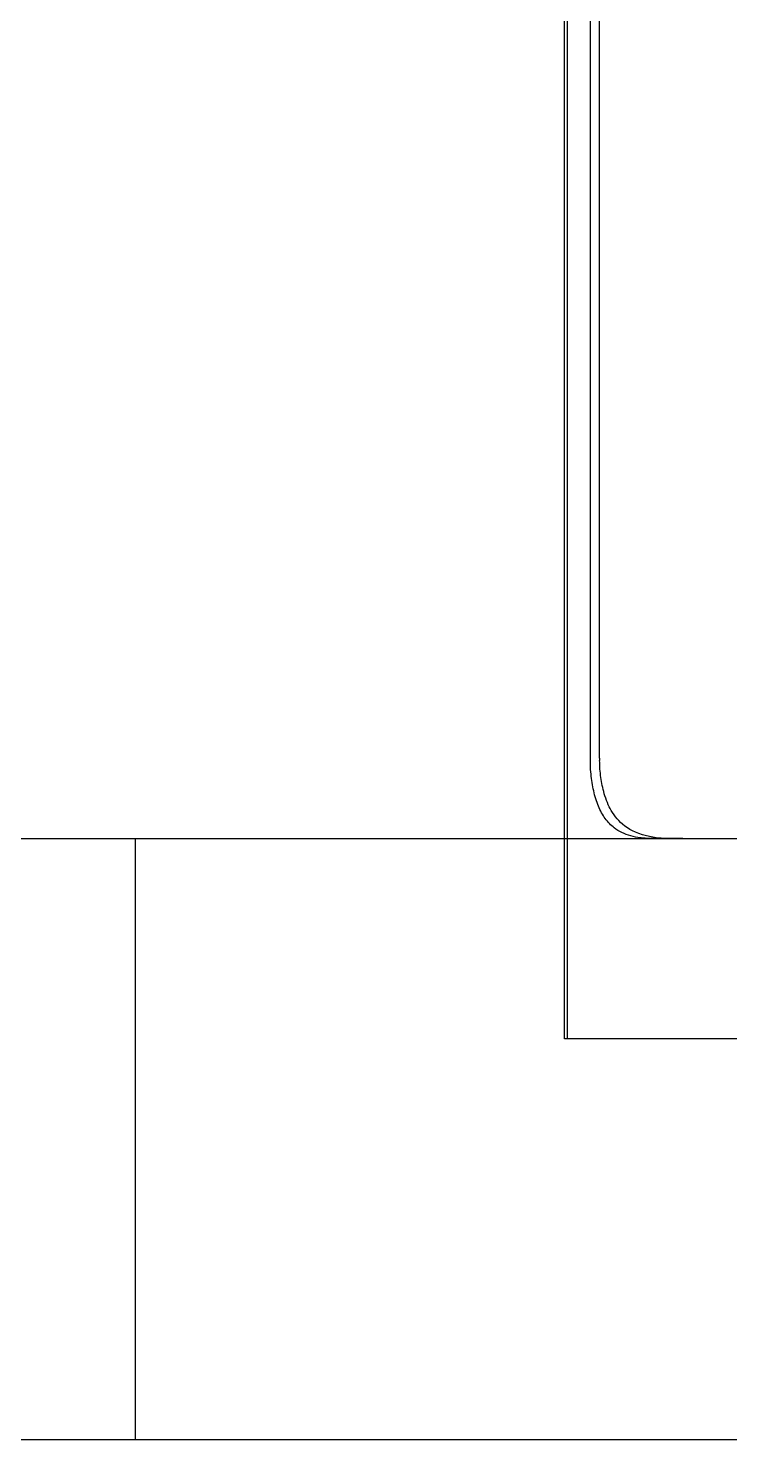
# Model space of a CAD drawing. Header units: millimetres. Extents: x -66 to 216, y -204 to 56.
# Drawn here: x -47.02 to -40.03, y -150 to -135.92 of the extents above; entities that cross this region are included whole.
import ezdxf

# ---------------------------------------------------------------- set-up
doc = ezdxf.new("R2010")
doc.units = ezdxf.units.MM
doc.layers.add('FRONT_XZ', color=7, linetype='Continuous')

msp = doc.modelspace()

# ---------------------------------------------------------------- linework, layer by layer
at = {"layer": 'FRONT_XZ'}
for p, q in [((-41.673, -146), (-41.672, -133.87)), ((-41.647, -133.863), (-41.647, -146)), ((-41.416, -143.2), (-41.416, -134.084)), ((-41.324, -143.2), (-41.324, -134.115)), ((-41.416, -143.223), (-41.416, -143.2)), ((-41.416, -143.245), (-41.416, -143.223)), ((-41.324, -143.2), (-41.324, -143.221)), ((-41.323, -143.243), (-41.324, -143.221)), ((-41.323, -143.264), (-41.323, -143.243)), ((-41.415, -143.267), (-41.416, -143.245)), ((-41.414, -143.29), (-41.415, -143.267)), ((-41.413, -143.312), (-41.414, -143.29)), ((-41.411, -143.334), (-41.413, -143.312)), ((-41.409, -143.357), (-41.411, -143.334)), ((-41.407, -143.378), (-41.409, -143.357)), ((-41.404, -143.4), (-41.407, -143.378)), ((-41.322, -143.286), (-41.323, -143.264)), ((-41.32, -143.307), (-41.322, -143.286)), ((-41.318, -143.328), (-41.32, -143.307)), ((-41.316, -143.349), (-41.318, -143.328)), ((-41.314, -143.37), (-41.316, -143.349)), ((-41.311, -143.391), (-41.314, -143.37)), ((-41.401, -143.422), (-41.404, -143.4)), ((-41.398, -143.443), (-41.401, -143.422)), ((-41.395, -143.464), (-41.398, -143.443)), ((-41.391, -143.485), (-41.395, -143.464)), ((-41.387, -143.506), (-41.391, -143.485)), ((-41.382, -143.526), (-41.387, -143.506)), ((-41.308, -143.412), (-41.311, -143.391)), ((-41.305, -143.432), (-41.308, -143.412)), ((-41.301, -143.453), (-41.305, -143.432)), ((-41.297, -143.473), (-41.301, -143.453)), ((-41.293, -143.493), (-41.297, -143.473)), ((-41.288, -143.512), (-41.293, -143.493)), ((-41.283, -143.532), (-41.288, -143.512)), ((-41.378, -143.546), (-41.382, -143.526)), ((-41.373, -143.566), (-41.378, -143.546)), ((-41.367, -143.586), (-41.373, -143.566)), ((-41.361, -143.605), (-41.367, -143.586)), ((-41.355, -143.624), (-41.361, -143.605)), ((-41.349, -143.642), (-41.355, -143.624)), ((-41.342, -143.66), (-41.349, -143.642)), ((-41.335, -143.677), (-41.342, -143.66)), ((-41.277, -143.553), (-41.283, -143.532)), ((-41.27, -143.576), (-41.277, -143.553)), ((-41.263, -143.598), (-41.27, -143.576)), ((-41.255, -143.62), (-41.263, -143.598)), ((-41.246, -143.642), (-41.255, -143.62)), ((-41.237, -143.663), (-41.246, -143.642)), ((-41.227, -143.683), (-41.237, -143.663)), ((-41.328, -143.694), (-41.335, -143.677)), ((-41.32, -143.711), (-41.328, -143.694)), ((-41.312, -143.727), (-41.32, -143.711)), ((-41.304, -143.743), (-41.312, -143.727)), ((-41.295, -143.758), (-41.304, -143.743)), ((-41.286, -143.773), (-41.295, -143.758)), ((-41.277, -143.788), (-41.286, -143.773)), ((-41.267, -143.801), (-41.277, -143.788)), ((-41.257, -143.815), (-41.267, -143.801)), ((-41.217, -143.702), (-41.227, -143.683)), ((-41.207, -143.721), (-41.217, -143.702)), ((-41.194, -143.742), (-41.207, -143.721)), ((-41.18, -143.763), (-41.194, -143.742)), ((-41.165, -143.784), (-41.18, -143.763)), ((-41.149, -143.804), (-41.165, -143.784)), ((-41.132, -143.822), (-41.149, -143.804)), ((-41.246, -143.828), (-41.257, -143.815)), ((-41.236, -143.84), (-41.246, -143.828)), ((-41.225, -143.852), (-41.236, -143.84)), ((-41.214, -143.863), (-41.225, -143.852)), ((-41.202, -143.874), (-41.214, -143.863)), ((-41.19, -143.884), (-41.202, -143.874)), ((-41.178, -143.894), (-41.19, -143.884)), ((-41.161, -143.907), (-41.178, -143.894)), ((-41.142, -143.919), (-41.161, -143.907)), ((-41.122, -143.931), (-41.142, -143.919)), ((-41.115, -143.84), (-41.132, -143.822)), ((-41.101, -143.942), (-41.122, -143.931)), ((-41.095, -143.858), (-41.115, -143.84)), ((-41.08, -143.952), (-41.101, -143.942)), ((-41.072, -143.877), (-41.095, -143.858)), ((-41.047, -143.894), (-41.072, -143.877)), ((-41.022, -143.91), (-41.047, -143.894)), ((-40.996, -143.924), (-41.022, -143.91)), ((-40.966, -143.938), (-40.996, -143.924)), ((-40.932, -143.952), (-40.966, -143.938)), ((-66, -144), (-45.957, -144)), ((-59.914, -144), (-40.604, -144)), ((-59.914, -144), (-40.804, -144)), ((-54.086, -144), (-35.848, -144)), ((-54.086, -144), (-35.904, -144)), ((-45.957, -144), (-44.664, -144)), ((-45.957, -144), (-45.957, -150)), ((-44.664, -144), (-43.303, -144)), ((-43.303, -144), (-41.875, -144)), ((-41.875, -144), (-40.382, -144)), ((-41.058, -143.96), (-41.08, -143.952)), ((-41.036, -143.968), (-41.058, -143.96)), ((-41.013, -143.975), (-41.036, -143.968)), ((-40.989, -143.981), (-41.013, -143.975)), ((-40.965, -143.986), (-40.989, -143.981)), ((-40.941, -143.99), (-40.965, -143.986)), ((-40.908, -143.995), (-40.941, -143.99)), ((-40.896, -143.964), (-40.932, -143.952)), ((-40.869, -143.998), (-40.908, -143.995)), ((-40.855, -143.975), (-40.896, -143.964)), ((-40.837, -144), (-40.869, -143.998)), ((-40.808, -143.984), (-40.855, -143.975)), ((-40.804, -144), (-40.837, -144)), ((-40.759, -143.992), (-40.808, -143.984)), ((-40.704, -144), (-40.804, -144)), ((-40.709, -143.996), (-40.759, -143.992)), ((-40.657, -143.999), (-40.709, -143.996)), ((-40.601, -144), (-40.704, -144)), ((-40.604, -144), (-40.657, -143.999)), ((-40.499, -144), (-40.604, -144)), ((-40.492, -144), (-40.601, -144)), ((-40.499, -144), (-40.39, -144)), ((-40.492, -144), (-40.38, -144)), ((-40.39, -144), (-40.277, -144)), ((-40.382, -144), (-38.827, -144)), ((-40.38, -144), (-40.264, -144)), ((-40.277, -144), (-40.16, -144)), ((-40.264, -144), (-40.143, -144)), ((-40.16, -144), (-40.039, -144)), ((-40.143, -144), (-40.019, -144)), ((-40.039, -144), (-39.915, -144)), ((-41.67, -146), (-41.673, -146)), ((-41.661, -146), (-41.67, -146)), ((-41.645, -146), (-41.661, -146)), ((-41.644, -146), (-41.647, -146)), ((-41.624, -146), (-41.645, -146)), ((-41.635, -146), (-41.644, -146)), ((-41.62, -146), (-41.635, -146)), ((-41.596, -146), (-41.624, -146)), ((-41.598, -146), (-41.62, -146)), ((-41.57, -146), (-41.598, -146)), ((-41.563, -146), (-41.596, -146)), ((-41.537, -146), (-41.57, -146)), ((-41.523, -146), (-41.563, -146)), ((-41.497, -146), (-41.537, -146)), ((-41.477, -146), (-41.523, -146)), ((-41.452, -146), (-41.497, -146)), ((-41.426, -146), (-41.477, -146)), ((-41.4, -146), (-41.452, -146)), ((-41.369, -146), (-41.426, -146)), ((-41.343, -146), (-41.4, -146)), ((-41.306, -146), (-41.369, -146)), ((-41.28, -146), (-41.343, -146)), ((-41.237, -146), (-41.306, -146)), ((-41.212, -146), (-41.28, -146)), ((-41.163, -146), (-41.237, -146)), ((-41.138, -146), (-41.212, -146)), ((-41.084, -146), (-41.163, -146)), ((-41.058, -146), (-41.138, -146)), ((-41, -146), (-41.084, -146)), ((-40.974, -146), (-41.058, -146)), ((-40.91, -146), (-41, -146)), ((-40.884, -146), (-40.974, -146)), ((-40.815, -146), (-40.91, -146)), ((-40.789, -146), (-40.884, -146)), ((-40.716, -146), (-40.815, -146)), ((-40.69, -146), (-40.789, -146)), ((-40.612, -146), (-40.716, -146)), ((-40.586, -146), (-40.69, -146)), ((-40.503, -146), (-40.612, -146)), ((-40.477, -146), (-40.586, -146)), ((-40.39, -146), (-40.503, -146)), ((-40.365, -146), (-40.477, -146)), ((-40.273, -146), (-40.39, -146)), ((-40.248, -146), (-40.365, -146)), ((-40.152, -146), (-40.273, -146)), ((-40.127, -146), (-40.248, -146)), ((-40.028, -146), (-40.152, -146)), ((-40.002, -146), (-40.127, -146)), ((-39.899, -146), (-40.028, -146)), ((-45.957, -150), (-66, -150)), ((-44.664, -150), (-45.957, -150)), ((-43.303, -150), (-44.664, -150)), ((-41.875, -150), (-43.303, -150)), ((-40.382, -150), (-41.875, -150)), ((-38.827, -150), (-40.382, -150))]:
    msp.add_line(p, q, dxfattribs=at)

doc.saveas('drawing.dxf')
